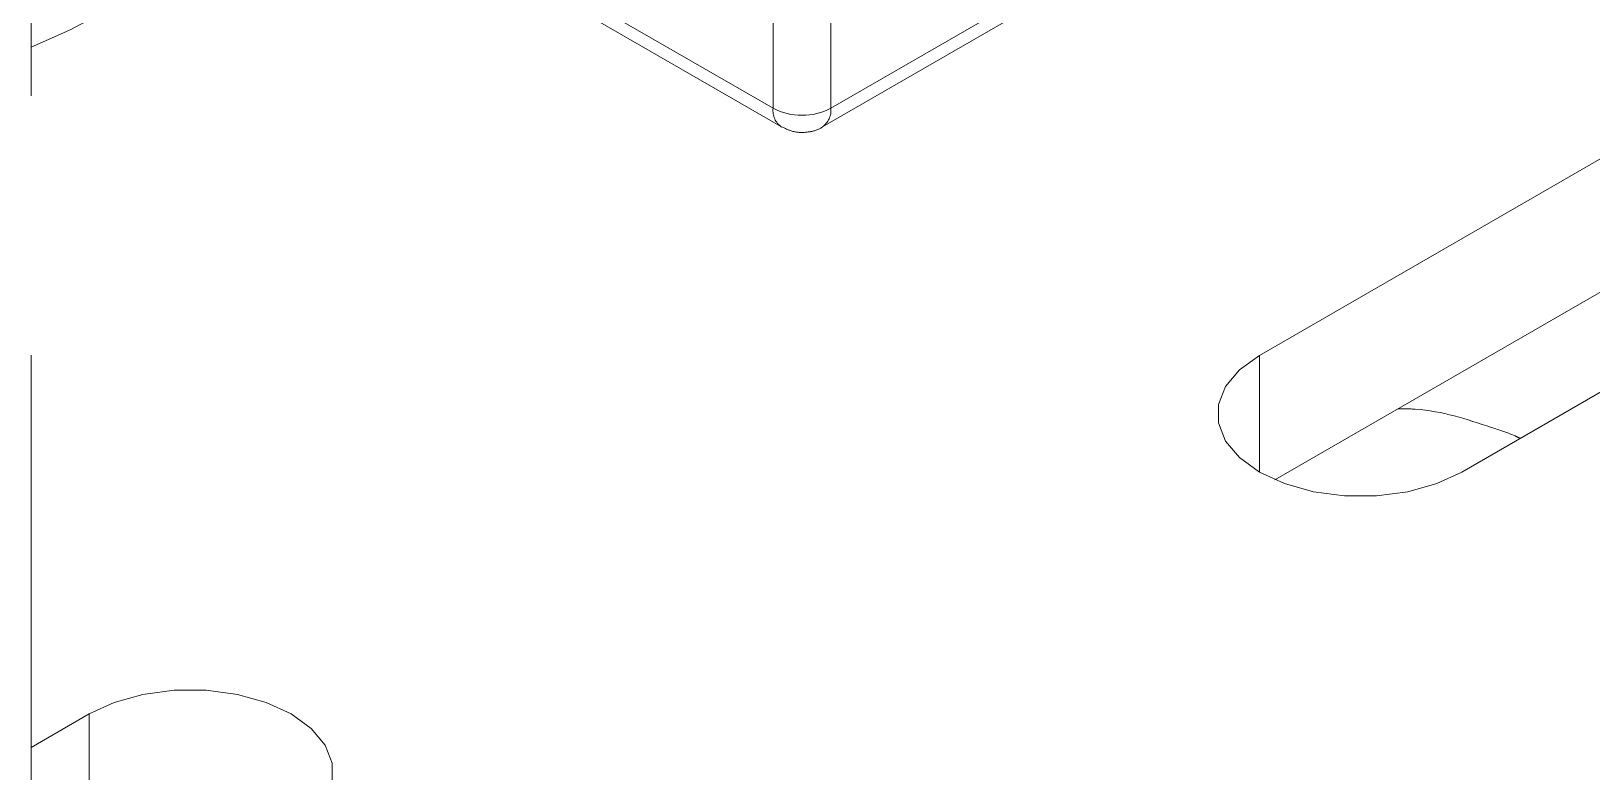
# Paper-space layout 'Blatt1' of a CAD drawing. Header units: millimetres. Extents: x 0 to 1189, y 0 to 841.
# Drawn here: x 923.49 to 931.13, y 245.65 to 249.27 of the extents above; entities that cross this region are included whole.
import ezdxf

# ---------------------------------------------------------------- set-up
doc = ezdxf.new("R2010")
doc.units = ezdxf.units.MM
doc.linetypes.add('PHANTOM', pattern=[12.7, 6.35, -1.27, 1.27, -1.27, 1.27, -1.27])

psp = doc.layouts.new('Blatt1')

# ---------------------------------------------------------------- linework, layer by layer
at = {"color": 7, "linetype": 'PHANTOM', "lineweight": 18}
for p, q in [((923.4948, 260.3881), (923.4948, 140.7649)), ((934.8086, 250.7493), (929.5053, 247.6878)), ((930.4952, 247.1163), (935.7985, 250.1779)), ((934.8086, 250.0961), (929.5811, 247.0784)), ((925.5544, 249.7362), (927.1666, 248.8055)), ((927.3666, 248.8055), (929.0155, 249.7574)), ((923.4948, 245.7693), (923.7777, 245.9325))]:
    psp.add_line(p, q, dxfattribs=at)
at = {"color": 8, "linetype": 'PHANTOM', "lineweight": 18}
for p, q in [((927.1251, 248.897), (927.1251, 250.8012)), ((927.408, 248.897), (927.408, 250.8012)), ((925.5129, 249.8277), (927.1251, 248.897)), ((929.057, 249.849), (927.408, 248.897)), ((929.5053, 247.6878), (929.5053, 247.1163)), ((923.7777, 245.9325), (923.7777, 245.2793))]:
    psp.add_line(p, q, dxfattribs=at)
at = {"color": 7, "linetype": 'PHANTOM', "lineweight": 18, "flags": 128}
for points in [[(923.9545, 249.4227), (923.6818, 249.28), (923.4948, 249.197)], [(930.4952, 247.1163), (930.3726, 247.0599), (930.2314, 247.0206), (930.0786, 247.0005), (929.9218, 247.0005), (929.769, 247.0206), (929.6278, 247.0599), (929.5053, 247.1163), (929.4075, 247.1871), (929.3395, 247.2686), (929.3046, 247.3568), (929.3046, 247.4473), (929.3395, 247.5355), (929.4075, 247.6171), (929.5053, 247.6878)], [(923.7777, 245.9325), (923.9002, 245.989), (924.0415, 246.0282), (924.1943, 246.0484), (924.351, 246.0484), (924.5039, 246.0282), (924.6451, 245.989), (924.7676, 245.9325), (924.8654, 245.8618), (924.9334, 245.7803), (924.9683, 245.692), (924.9683, 245.6016), (924.9334, 245.5133), (924.8654, 245.4318), (924.7676, 245.3611)]]:
    psp.add_lwpolyline(points, dxfattribs=at)
at = {"color": 8, "linetype": 'PHANTOM', "lineweight": 18}
for centre, radius, start, end in [((927.2231, 248.8862), 0.0986, 173.69506, 235.05329), ((927.2666, 249.17), 0.3074, 242.60967, 297.39033), ((927.3078, 248.8872), 0.1006, 305.74582, 5.61621)]:
    psp.add_arc(centre, radius, start, end, dxfattribs=at)
at = {"color": 7, "linetype": 'PHANTOM', "lineweight": 18}
for points, knots in [([(927.1671, 248.8065), (927.1879, 248.7966), (927.2303, 248.7762), (927.301, 248.779), (927.3481, 248.7916), (927.3665, 248.8055), (927.3667, 248.8056)], [0, 0, 0, 0, 0.326011, 0.667585, 0.997541, 1, 1, 1, 1]), ([(930.6402, 247.3349), (930.5203, 247.3751), (930.3756, 247.4237), (930.2127, 247.4264), (930.1847, 247.4268)], [0, 0, 0, 0, 0.828368, 1, 1, 1, 1]), ([(930.6402, 247.3349), (930.6795, 247.3222), (930.7289, 247.3064), (930.7728, 247.2859), (930.7817, 247.2817)], [0, 0, 0, 0, 0.796124, 1, 1, 1, 1])]:
    psp.add_open_spline(points, degree=3, knots=knots, dxfattribs=at)

doc.saveas('drawing.dxf')
